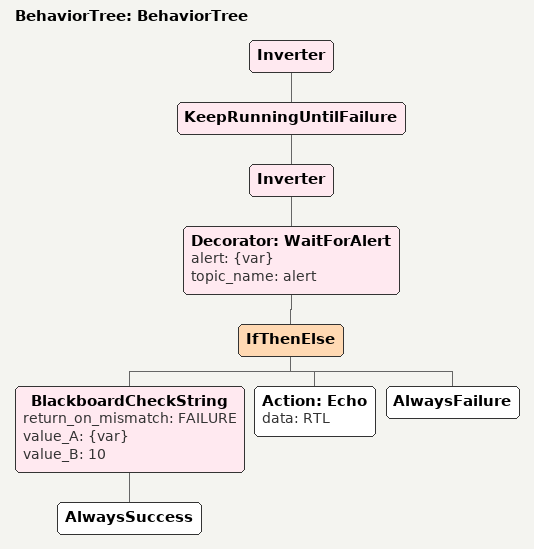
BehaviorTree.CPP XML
<?xml version="1.0"?>
<root main_tree_to_execute="BehaviorTree">
    <BehaviorTree ID="BehaviorTree">
        <Inverter>
            <KeepRunningUntilFailure>
                <Inverter>
                    <Decorator ID="WaitForAlert" alert="{var}" topic_name="alert">
                        <IfThenElse>
                            <BlackboardCheckString return_on_mismatch="FAILURE" value_A="{var}" value_B="10">
                                <AlwaysSuccess/>
                            </BlackboardCheckString>
                            <Action ID="Echo" data="RTL"/>
                            <AlwaysFailure/>
                        </IfThenElse>
                    </Decorator>
                </Inverter>
            </KeepRunningUntilFailure>
        </Inverter>
    </BehaviorTree>
</root>
